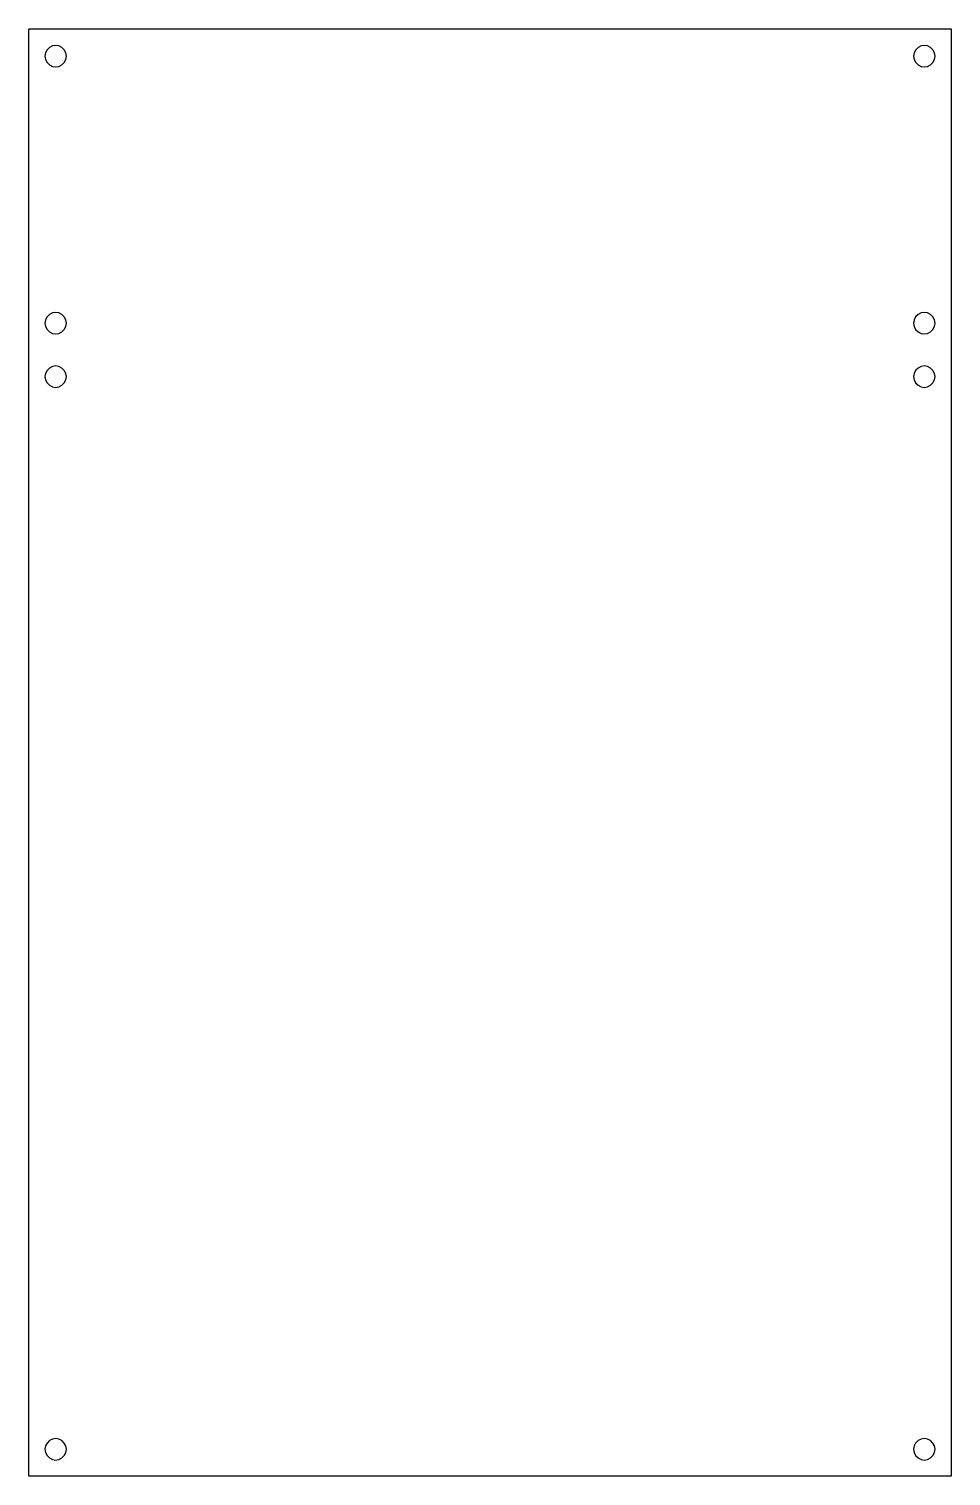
# Model space of a CAD drawing. Extents: x 0 to 86, y 0 to 135.
import ezdxf

# ---------------------------------------------------------------- set-up
doc = ezdxf.new("R2010")
doc.units = 0
doc.layers.get('0').update_dxf_attribs({"linetype": 'CONTINUOUS'})

msp = doc.modelspace()

# ---------------------------------------------------------------- linework, layer by layer
at = {"color": 7}
for points in [[(0.095085, 135.38467), (86.29506, 135.38467)], [(0.095293, 0.134986), (0.095293, 135.384961)], [(86.295835, 135.384961), (86.295835, 0.134986)], [(86.295417, 0.134854), (0.095085, 0.134854)]]:
    msp.add_lwpolyline(points, dxfattribs=at)
for points in [[(2.28479, 133.791376), (2.00642, 133.649295), (1.784559, 133.42731), (1.64262, 133.149233), (1.593011, 132.840464), (1.64262, 132.530372), (1.784559, 132.252295), (2.00642, 132.03031), (2.28479, 131.888229), (2.593469, 131.840339), (2.903537, 131.888229), (3.181878, 132.03031), (3.403758, 132.252295), (3.545707, 132.530372), (3.593914, 132.839406), (3.545707, 133.149233), (3.403758, 133.42731), (3.181878, 133.649295), (2.903537, 133.791376), (2.59485, 133.839266)], [(83.487387, 133.791376), (83.209017, 133.649295), (82.987156, 133.42731), (82.845217, 133.149233), (82.795608, 132.840464), (82.845217, 132.530372), (82.987156, 132.252295), (83.209017, 132.03031), (83.487387, 131.888229), (83.796066, 131.840339), (84.106134, 131.888229), (84.384475, 132.03031), (84.606355, 132.252295), (84.748304, 132.530372), (84.796511, 132.839406), (84.748304, 133.149233), (84.606355, 133.42731), (84.384475, 133.649295), (84.106134, 133.791376), (83.797447, 133.839266)], [(2.28479, 108.838338), (2.00642, 108.696257), (1.784559, 108.474272), (1.64262, 108.196195), (1.593011, 107.887426), (1.64262, 107.577335), (1.784559, 107.299258), (2.00642, 107.077272), (2.28479, 106.935191), (2.593469, 106.887301), (2.903537, 106.935191), (3.181878, 107.077272), (3.403758, 107.299258), (3.545707, 107.577335), (3.593914, 107.886368), (3.545707, 108.196195), (3.403758, 108.474272), (3.181878, 108.696257), (2.903537, 108.838338), (2.59485, 108.886228)], [(83.485543, 108.838338), (83.207202, 108.696257), (82.985216, 108.474272), (82.8434, 108.196195), (82.795246, 107.887426), (82.8434, 107.577335), (82.985216, 107.299258), (83.207202, 107.077272), (83.485543, 106.935191), (83.795635, 106.887301), (84.104403, 106.935191), (84.382745, 107.077272), (84.604466, 107.299258), (84.746547, 107.577335), (84.794701, 107.886368), (84.746547, 108.196195), (84.604466, 108.474272), (84.382745, 108.696257), (84.104403, 108.838338), (83.795635, 108.886228)], [(2.28479, 103.837998), (2.00642, 103.695917), (1.784559, 103.473931), (1.64262, 103.195854), (1.593011, 102.887086), (1.64262, 102.576994), (1.784559, 102.298917), (2.00642, 102.076932), (2.28479, 101.934851), (2.593469, 101.886961), (2.903537, 101.934851), (3.181878, 102.076932), (3.403758, 102.298917), (3.545707, 102.576994), (3.593914, 102.886027), (3.545707, 103.195854), (3.403758, 103.473931), (3.181878, 103.695917), (2.903537, 103.837998), (2.59485, 103.885888)], [(83.485543, 103.837998), (83.207202, 103.695917), (82.985216, 103.473931), (82.8434, 103.195854), (82.795246, 102.887086), (82.8434, 102.576994), (82.985216, 102.298917), (83.207202, 102.076932), (83.485543, 101.934851), (83.795635, 101.886961), (84.104403, 101.934851), (84.382745, 102.076932), (84.604466, 102.298917), (84.746547, 102.576994), (84.794701, 102.886027), (84.746547, 103.195854), (84.604466, 103.473931), (84.382745, 103.695917), (84.104403, 103.837998), (83.795635, 103.885888)], [(2.28479, 3.587666), (2.00642, 3.444791), (1.784559, 3.222541), (1.64262, 2.944728), (1.593011, 2.635166), (1.64262, 2.325604), (1.784559, 2.047791), (2.00642, 1.825541), (2.28479, 1.682666), (2.593469, 1.635041), (2.903537, 1.682666), (3.181878, 1.825541), (3.403758, 2.047791), (3.545707, 2.325604), (3.593914, 2.635166), (3.545707, 2.944728), (3.403758, 3.222541), (3.181878, 3.444791), (2.903537, 3.587666), (2.59485, 3.635291)], [(83.485543, 3.587666), (83.207202, 3.444791), (82.985216, 3.222541), (82.8434, 2.944728), (82.795246, 2.635166), (82.8434, 2.325604), (82.985216, 2.047791), (83.207202, 1.825541), (83.485543, 1.682666), (83.795635, 1.635041), (84.104403, 1.682666), (84.382745, 1.825541), (84.604466, 2.047791), (84.746547, 2.325604), (84.794701, 2.635166), (84.746547, 2.944728), (84.604466, 3.222541), (84.382745, 3.444791), (84.104403, 3.587666), (83.795635, 3.635291)]]:
    msp.add_lwpolyline(points, close=True, dxfattribs=at)

doc.saveas('drawing.dxf')
